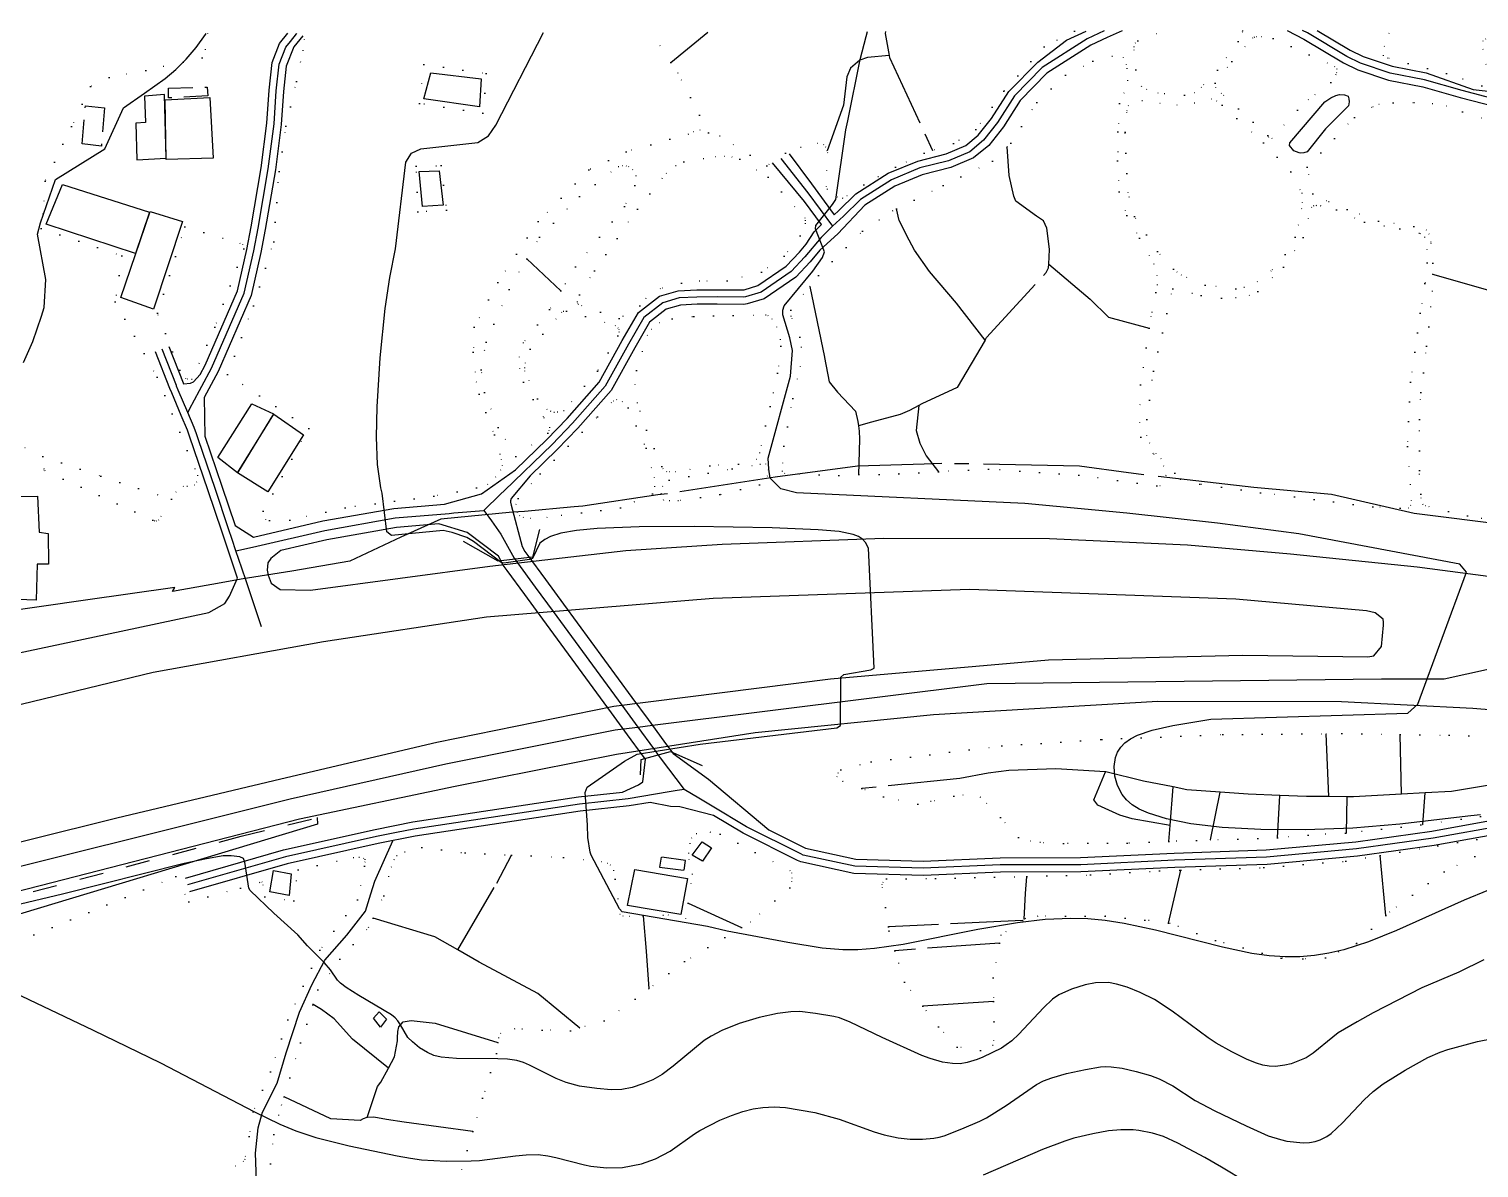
# Model space of a CAD drawing. Header units: millimetres. Extents: x 220021 to 223505, y 489325 to 491820.
# Drawn here: x 222432.2 to 222733.4, y 491581.6 to 491818.2 of the extents above; entities that cross this region are included whole.
import ezdxf

# ---------------------------------------------------------------- set-up
doc = ezdxf.new("R2010")
doc.units = ezdxf.units.MM
for name, pattern in [('15M2P5', [17.5, 15, -2.5]), ('20M3A3M3', [29, 20, -3, 3, -3]), ('5M2P5', [7.5, 5, -2.5]), ('5M5', [10, 5, -5]), ('AM4', [4, 0, -4])]:
    doc.linetypes.add(name, pattern=pattern)
for name, color, linetype in [('A0013110', 8, 'Continuous'), ('A0013112', 8, 'Continuous'), ('A0013117', 8, 'Continuous'), ('A0023210', 8, 'Continuous'), ('A0023212', 8, 'Continuous'), ('B0014111', 8, 'Continuous'), ('B0014112', 8, 'Continuous'), ('B0014116', 8, '5M2P5'), ('D0015112', 8, '15M2P5'), ('D0025111', 8, 'AM4'), ('E0052114', 8, 'Continuous'), ('F0017111', 8, 'Continuous'), ('F0017114', 8, 'Continuous'), ('F0037222', 8, 'Continuous'), ('F0037223', 8, '5M5'), ('F0047224', 8, 'Continuous'), ('G0018118', 8, '20M3A3M3')]:
    doc.layers.add(name, color=color, linetype=linetype)

msp = doc.modelspace()

# ---------------------------------------------------------------- linework, layer by layer
at = {"layer": 'A0013110'}
for points in [[(222461.249, 491752.202), (222464.167, 491744.671), (222464.265, 491744.448), (222465.727, 491744.592), (222466.357, 491744.894), (222467.699, 491746.395), (222468.759, 491748.365), (222475.459, 491763.79), (222477.421, 491772.375), (222478.303, 491777.084), (222480.386, 491789.341), (222481.577, 491798.598), (222482.056, 491805.453), (222482.68, 491811.197), (222484.214, 491815.177), (222485.911, 491817.292)], [(222489.052, 491816.739), (222487.154, 491814.462), (222485.62, 491810.483), (222485.044, 491805.187), (222484.563, 491798.302), (222483.354, 491788.899), (222481.257, 491776.556), (222480.359, 491771.765), (222478.321, 491762.85), (222471.461, 491747.055), (222468.535, 491741.617), (222468.7, 491733.576), (222472.241, 491723.201), (222474.979, 491715.036), (222478.821, 491712.65), (222493.219, 491715.99), (222507.971, 491718.605), (222518.513, 491719.493), (222526.179, 491721.644), (222533.263, 491726.635), (222539.777, 491732.939), (222543.957, 491737.287), (222550.627, 491744.83), (222555.394, 491753.438), (222558.757, 491759.273), (222563.139, 491762.683), (222567.022, 491763.789), (222570.888, 491763.99), (222575.112, 491764.01), (222580.421, 491763.971), (222580.724, 491764.017), (222583.608, 491764.862), (222589.498, 491768.915), (222592.227, 491771.815), (222593.639, 491773.507), (222595.251, 491776.053), (222596.818, 491777.545), (222593.288, 491782.332), (222586.602, 491790.367)], [(222659.262, 491817.77), (222656.167, 491816.398), (222652.752, 491814.821), (222643.62, 491808.967), (222638.061, 491803.331), (222634.585, 491797.85), (222631.539, 491794.006), (222628.398, 491791.395), (222623.661, 491789.395), (222617.744, 491787.873), (222612.022, 491785.523), (222605.835, 491781.597), (222600.179, 491775.636), (222596.482, 491772.232), (222594.473, 491769.825), (222591.462, 491766.625), (222584.912, 491762.118), (222581.376, 491761.083), (222580.639, 491760.969), (222575.108, 491761.01), (222570.972, 491760.99), (222567.518, 491760.811), (222564.521, 491759.957), (222561.063, 491757.267), (222558.006, 491751.962), (222553.093, 491743.09), (222546.163, 491735.253), (222541.903, 491730.821), (222536.281, 491725.381), (222532.303, 491720.664), (222532.223, 491720.181), (222532.194, 491719.91), (222532.353, 491719.252), (222534.605, 491710.708), (222535.18, 491709.666), (222535.779, 491708.844), (222539.467, 491703.817), (222543.198, 491698.726), (222557.438, 491679.286), (222560.787, 491674.717), (222564.057, 491670.257), (222565.216, 491668.678), (222565.428, 491668.389), (222565.971, 491667.667), (222573.336, 491662.327), (222585.84, 491651.841), (222593.184, 491648.185), (222593.507, 491648.027), (222603.913, 491645.755), (222617.95, 491645.351), (222633.896, 491646.03), (222650.612, 491646.08), (222670.099, 491647.009), (222689.186, 491647.648), (222707.787, 491649.35), (222723.624, 491651.572), (222738.437, 491654.225)], [(222590.079, 491792.233), (222594.713, 491785.985), (222599.435, 491779.565), (222600.308, 491780.399), (222603.965, 491783.963), (222610.638, 491788.197), (222616.796, 491790.727), (222622.699, 491792.245), (222626.822, 491793.985), (222629.381, 491796.114), (222632.135, 491799.59), (222635.699, 491805.209), (222641.72, 491811.313), (222647.728, 491815.817), (222651.821, 491817.749)], [(222693.53, 491817.864), (222697.039, 491816.04), (222705.238, 491811.138), (222708.22, 491809.699), (222714.576, 491807.536), (222721.701, 491806.18), (222729.505, 491803.923), (222736.732, 491802.067), (222739.571, 491801.957), (222750.192, 491803.099), (222761.517, 491804.349), (222771.991, 491806.844), (222781.091, 491809.733), (222791.93, 491813.299), (222804.297, 491818.169)], [(222699.804, 491817.881), (222706.662, 491813.782), (222709.36, 491812.481), (222715.344, 491810.444), (222722.399, 491809.1), (222732.175, 491805.592), (222737.168, 491805.053), (222739.469, 491804.963), (222749.868, 491806.081), (222761.003, 491807.311), (222771.189, 491809.736), (222780.169, 491812.587), (222790.91, 491816.121), (222796.053, 491818.147)], [(222472.881, 491698.838), (222473.799, 491700.363), (222475.466, 491704.135), (222473.747, 491709.274), (222472.198, 491713.893), (222469.399, 491722.239), (222465.52, 491733.606), (222465.098, 491734.844), (222463.789, 491737.923), (222461.812, 491742.566), (222461.393, 491743.529), (222458.451, 491751.118)], [(222464.657, 491641.822), (222485.07, 491647.674), (222504.079, 491651.897), (222511.89, 491653.478), (222546.316, 491658.658), (222555.465, 491659.668), (222558.818, 491661.195), (222559.683, 491661.798), (222560.252, 491666.483), (222559.783, 491667.123), (222556.513, 491671.583), (222553.162, 491676.154), (222538.922, 491695.594), (222535.193, 491700.683), (222531.501, 491705.716), (222530.7, 491706.814), (222529.69, 491708.645), (222523.17, 491713.56), (222517.299, 491715.377), (222508.489, 491714.635), (222494.021, 491712.07), (222484.47, 491709.855), (222482.413, 491708.221), (222481.751, 491707.312), (222481.66, 491705.766), (222481.838, 491704.735), (222482.504, 491703.06), (222484.38, 491701.772)], [(222738.763, 491651.235), (222724.096, 491648.608), (222708.133, 491646.37), (222689.374, 491644.652), (222670.221, 491644.011), (222650.688, 491643.08), (222633.964, 491643.03), (222617.97, 491642.349), (222603.547, 491642.765), (222592.513, 491645.173), (222591.856, 491645.495), (222580.51, 491651.143), (222574.342, 491654.83), (222567.386, 491656.626), (222565.462, 491656.646), (222561.242, 491657.533), (222556.856, 491656.804), (222546.704, 491655.682), (222512.41, 491650.522), (222504.701, 491648.963), (222485.81, 491644.766), (222465.483, 491638.938)]]:
    msp.add_lwpolyline(points, dxfattribs=at)
at = {"layer": 'A0013112'}
for points in [[(222484.38, 491701.772), (222490.636, 491701.587), (222527.909, 491706.63), (222556.193, 491709.858), (222576.179, 491711.191), (222609.749, 491712.396), (222644.175, 491712.333), (222672.811, 491710.996), (222694.265, 491709.147), (222720.581, 491706.489), (222747.435, 491702.897), (222778.556, 491697.246), (222811.972, 491690.313), (222839.811, 491684.097), (222881.407, 491673.527), (222912.453, 491666.883), (222967.502, 491655.391), (222969.337, 491654.978), (222973.357, 491655.993)], [(222395.819, 491640.77), (222450.408, 491654.344), (222484.489, 491662.417), (222516.885, 491670.042), (222553.695, 491677.516), (222598.66, 491683.205), (222643.982, 491687.175), (222684.355, 491688.109), (222710.296, 491687.796), (222711.578, 491687.983), (222713.119, 491689.937), (222713.569, 491694.33), (222713.58, 491694.955), (222713.488, 491695.555), (222711.861, 491696.87), (222710.006, 491697.303), (222682.899, 491699.719), (222627.554, 491701.727), (222574.316, 491699.9), (222527.218, 491696.019), (222493.366, 491690.892), (222457.991, 491684.536), (222421.635, 491675.702)], [(222381.546, 491675.97), (222387.61, 491677.754), (222418.294, 491686.072), (222448.048, 491692.404), (222469.498, 491696.954), (222472.881, 491698.838)], [(223036.167, 491614.096), (223020.31, 491617.815), (222946.252, 491635.969), (222914.288, 491645.12), (222911.343, 491646.521), (222905.07, 491648.745), (222884.566, 491654.018), (222854.306, 491660.759), (222825.001, 491665.46), (222797.113, 491670.36), (222762.566, 491674.55), (222732.121, 491677.05), (222704.854, 491678.445), (222666.686, 491678.477), (222620.062, 491675.7), (222583.013, 491671.976), (222554.251, 491667.503), (222520.687, 491660.832), (222488.397, 491654.012), (222424.413, 491637.61), (222364.366, 491622.12), (222361.254, 491621.43)]]:
    msp.add_lwpolyline(points, dxfattribs=at)
at = {"layer": 'A0013117'}
msp.add_lwpolyline([(222479.204, 491563.552), (222479.469, 491577.028), (222479.203, 491584.679), (222479.808, 491589.957), (222480.703, 491593.209), (222483.707, 491599.218), (222485.618, 491605.5), (222488.349, 491613.987), (222490.919, 491619.635), (222493.615, 491624.79), (222498.227, 491629.978), (222502.091, 491634.935), (222503.183, 491638.528), (222503.98, 491641.173), (222507.743, 491649.578)], dxfattribs=at)
at = {"layer": 'A0023210'}
for points in [[(222465.17, 491738.51), (222466.029, 491740.124), (222466.08, 491740.22), (222470.11, 491747.71), (222476.89, 491763.32), (222478.89, 491772.07), (222479.78, 491776.82), (222481.87, 491789.12), (222483.07, 491798.45), (222483.55, 491805.32), (222484.15, 491810.84), (222485.53, 491814.42), (222486.461, 491815.581), (222487.724, 491817.155), (222487.838, 491817.297)], [(222655.539, 491817.759), (222652.03, 491816.14), (222642.67, 491810.14), (222636.88, 491804.27), (222633.36, 491798.72), (222630.46, 491795.06), (222627.61, 491792.69), (222623.18, 491790.82), (222617.27, 491789.3), (222611.33, 491786.86), (222604.9, 491782.78), (222601.35, 491779.32), (222599.125, 491777.194), (222596.73, 491774.87), (222593.35, 491770.82), (222590.48, 491767.77), (222584.26, 491763.49), (222581.05, 491762.55), (222580.53, 491762.47), (222575.11, 491762.51), (222570.93, 491762.49), (222567.27, 491762.3), (222563.83, 491761.32), (222559.91, 491758.27), (222556.7, 491752.7), (222551.86, 491743.96), (222545.06, 491736.27), (222540.84, 491731.88), (222530.93, 491722.29), (222530.131, 491721.517), (222526.67, 491718.17)], [(222800.175, 491818.158), (222791.42, 491814.71), (222780.63, 491811.16), (222771.59, 491808.29), (222761.26, 491805.83), (222750.03, 491804.59), (222739.52, 491803.46), (222736.95, 491803.56), (222729.9, 491805.37), (222722.05, 491807.64), (222714.96, 491808.99), (222708.79, 491811.09), (222705.95, 491812.46), (222697.77, 491817.35), (222696.765, 491817.873)], [(222588.335, 491791.297), (222594, 491784.16), (222599.125, 491777.194)], [(222480.46, 491693.99), (222478.78, 491698.989), (222477.25, 491703.53), (222476.367, 491706.17), (222475.17, 491709.75), (222474.371, 491712.131), (222473.62, 491714.37), (222470.82, 491722.72), (222467.373, 491732.822), (222466.94, 491734.09), (222466.5, 491735.38), (222465.17, 491738.51), (222463.19, 491743.16), (222462.829, 491743.988), (222462.78, 491744.1), (222459.85, 491751.66)], [(222475.17, 491709.75), (222477.97, 491710.4), (222479.499, 491710.755), (222493.62, 491714.03), (222508.23, 491716.62), (222519.487, 491717.568), (222520.46, 491717.65), (222526.67, 491718.17), (222527.69, 491716.74), (222528.233, 491715.978), (222530.17, 491713.26), (222532.94, 491708.24), (222533.637, 491707.284), (222537.33, 491702.25), (222541.06, 491697.16), (222555.3, 491677.72), (222558.65, 491673.15), (222561.916, 491668.695), (222563.106, 491667.074), (222563.3, 491666.81), (222568.25, 491660.22)], [(222738.6, 491652.73), (222723.86, 491650.09), (222707.96, 491647.86), (222689.28, 491646.15), (222670.16, 491645.51), (222650.65, 491644.58), (222633.93, 491644.53), (222617.96, 491643.85), (222603.73, 491644.26), (222593.01, 491646.6), (222592.52, 491646.84), (222581.23, 491652.46), (222574.07, 491656.74), (222571.306, 491658.393), (222568.25, 491660.22), (222566.81, 491659.98), (222565.158, 491659.705), (222556.65, 491658.29), (222546.51, 491657.17), (222512.15, 491652), (222508.496, 491651.261), (222504.39, 491650.43), (222485.44, 491646.22), (222465.07, 491640.38)]]:
    msp.add_lwpolyline(points, dxfattribs=at)
at = {"layer": 'A0023212'}
msp.add_lwpolyline([(222753.34, 491689.01), (222735.58, 491685.17), (222726.16, 491683.13), (222713.155, 491683.13), (222631.136, 491682.131), (222561.683, 491673.495), (222558.672, 491673.12), (222555.66, 491672.746), (222553.97, 491672.51), (222518.79, 491665.44), (222486.44, 491658.21), (222410.12, 491639.19), (222361.35, 491626.42), (222359.817, 491625.987), (222351.982, 491623.774), (222246.206, 491605.137)], dxfattribs=at)
at = {"layer": 'B0014111'}
for points in [[(222515.636, 491809.055), (222526.129, 491807.843), (222525.76, 491802.018), (222514.224, 491803.695)], [(222517.371, 491788.722), (222518.229, 491781.581), (222513.932, 491781.326), (222513.217, 491788.538)], [(222439.126, 491785.837), (222457.224, 491780.11), (222454.297, 491771.541), (222435.711, 491777.604)], [(222464.044, 491778.198), (222458.016, 491760.009), (222451.218, 491762.395), (222457.362, 491780.255)], [(222475.502, 491725.958), (222471.426, 491729.197), (222478.474, 491740.302), (222482.984, 491738.224)], [(222489.2, 491733.872), (222481.802, 491722.045), (222475.503, 491725.957), (222483.041, 491738.186)], [(222423.948, 491699.883), (222424.113, 491722.03), (222428.504, 491722.065), (222428.616, 491721.091), (222433.966, 491721.139), (222434.288, 491713.679), (222436.159, 491713.356), (222436.208, 491706.984), (222433.831, 491707.034), (222433.686, 491699.529)], [(222486.666, 491642.71), (222486.209, 491638.189), (222482.213, 491638.965), (222482.944, 491643.375)]]:
    msp.add_lwpolyline(points, close=True, dxfattribs=at)
at = {"layer": 'B0014112'}
for points in [[(222454.593, 491791.028), (222460.647, 491791.372), (222460.295, 491804.598), (222456.182, 491804.252), (222456.369, 491798.757), (222454.344, 491798.632)], [(222460.665, 491791.057), (222460.474, 491803.459), (222469.718, 491803.924), (222470.458, 491791.319)], [(222573.942, 491648.06), (222572.12, 491645.306), (222569.932, 491646.592), (222571.984, 491649.337)], [(222567.601, 491634.254), (222556.529, 491636.116), (222558.02, 491643.583), (222569.002, 491641.722)]]:
    msp.add_lwpolyline(points, close=True, dxfattribs=at)
at = {"layer": 'B0014116'}
for points in [[(222461.17, 491803.859), (222461.172, 491805.895), (222469.198, 491806.07), (222469.302, 491804.319)], [(222443.907, 491802.181), (222447.844, 491801.805), (222447.22, 491793.84), (222443.191, 491794.308)], [(222568.258, 491643.422), (222568.581, 491645.436), (222563.471, 491646.166), (222563.167, 491644.042)], [(222503.769, 491612.738), (222504.891, 491614.06), (222506.461, 491612.484), (222505.191, 491610.87)]]:
    msp.add_lwpolyline(points, close=True, dxfattribs=at)
at = {"layer": 'D0015112'}
for points in [[(222565.529, 491811.216), (222573.19, 491817.533)], [(222610.099, 491817.634), (222610.042, 491817.221), (222610.87, 491812.692)], [(222610.87, 491812.692), (222606.34, 491812.235), (222604.762, 491811.719), (222602.837, 491810.037), (222602.053, 491808.249), (222601.378, 491802.343), (222597.959, 491792.871)], [(222610.87, 491812.692), (222610.948, 491812.268), (222619.881, 491792.95)], [(222644.032, 491769.34), (222644.203, 491772.397), (222644.061, 491773.576), (222643.646, 491776.782), (222642.924, 491778.308), (222641.502, 491779.263), (222637.16, 491782.382), (222636.753, 491783.425), (222635.83, 491787.751), (222635.375, 491793.708)], [(222630.778, 491753.571), (222624.886, 491761.212), (222619.257, 491767.775), (222616.096, 491772.26), (222615.021, 491774.285), (222612.925, 491778.4), (222612.367, 491780.814)], [(222542.673, 491763.782), (222535.596, 491770.41)], [(222630.778, 491753.571), (222631.072, 491754.072), (222643.478, 491767.59), (222643.99, 491768.595), (222644.032, 491769.34)], [(222644.032, 491769.34), (222652.632, 491762.03), (222656.448, 491758.328), (222664.883, 491756.017)], [(222594.381, 491764.706), (222597.426, 491749.942), (222598.383, 491744.879), (222600.154, 491742.737), (222603.854, 491738.791), (222604.327, 491736.618), (222604.462, 491735.757)], [(222748.294, 491763.958), (222746.696, 491763.222), (222745.65, 491762.899), (222744.477, 491762.633), (222742.71, 491762.545), (222736.222, 491763.625), (222723.781, 491767.182)], [(222630.778, 491753.571), (222625, 491743.727), (222617.65, 491740.334), (222616.995, 491739.976)], [(222616.995, 491739.976), (222615.065, 491738.922), (222613.177, 491738.1), (222607.185, 491736.521), (222604.462, 491735.757)], [(222616.995, 491739.976), (222616.486, 491734.776), (222617.255, 491732.149), (222618.561, 491729.512), (222621.146, 491726.218)], [(222604.462, 491735.757), (222604.642, 491734.614), (222604.673, 491732.958), (222604.506, 491725.536)], [(222702.233, 491658.743), (222701.626, 491671.794)], [(222717.287, 491659.226), (222717.041, 491671.636)], [(222655.814, 491663.87), (222645.511, 491664.466), (222635.696, 491664.148), (222631.434, 491663.605), (222625.573, 491662.506), (222605.158, 491660.393)], [(222669.234, 491652.736), (222661.378, 491654.11), (222658.758, 491654.851), (222654.237, 491656.975), (222653.356, 491658.042), (222655.814, 491663.87)], [(222669.858, 491660.728), (222663.691, 491661.95), (222655.889, 491663.866), (222655.814, 491663.87)], [(222669.234, 491652.736), (222669.858, 491660.728)], [(222679.616, 491659.665), (222672.693, 491660.166), (222669.858, 491660.728)], [(222677.606, 491649.72), (222679.616, 491659.665)], [(222692.001, 491658.99), (222685.443, 491659.244), (222679.616, 491659.665)], [(222717.287, 491659.226), (222707.315, 491658.709), (222706.042, 491658.717)], [(222722.237, 491659.482), (222717.287, 491659.226)], [(222721.703, 491652.911), (222722.237, 491659.482)], [(222737.423, 491661.306), (222736.016, 491661.16), (222727.671, 491659.764), (222722.237, 491659.482)], [(222691.523, 491650.16), (222692.001, 491658.99)], [(222702.233, 491658.743), (222697.566, 491658.774), (222692.001, 491658.99)], [(222706.042, 491658.717), (222702.233, 491658.743)], [(222705.861, 491651.149), (222706.042, 491658.717)], [(222668.977, 491649.406), (222669.234, 491652.736)], [(222521.269, 491626.872), (222529.331, 491640.776), (222532.425, 491646.586)], [(222714.049, 491634.008), (222712.879, 491646.517)], [(222638.921, 491633.27), (222639.204, 491638.578), (222639.493, 491642.162)], [(222668.914, 491632.436), (222671.426, 491643.437)], [(222569.105, 491636.628), (222580.219, 491631.577)], [(222521.269, 491626.872), (222516.489, 491629.6), (222503.653, 491633.507)], [(222559.776, 491633.993), (222560.411, 491626.653), (222560.932, 491618.828)], [(222638.571, 491633.032), (222610.716, 491631.673)], [(222546.613, 491610.665), (222537.864, 491617.828), (222525.706, 491624.339), (222521.269, 491626.872)], [(222633.79, 491628.304), (222612.077, 491626.728)], [(222506.823, 491602.295), (222499.369, 491608.379), (222495.532, 491612.562), (222492.954, 491614.54), (222491.2, 491615.566)], [(222632.548, 491616.163), (222617.878, 491615.186)], [(222506.823, 491602.295), (222508.119, 491604.685), (222508.734, 491608.001), (222508.721, 491608.647), (222508.762, 491609.917), (222509.005, 491610.889), (222509.915, 491611.938), (222511.588, 491612.225), (222516.529, 491611.666), (222529.577, 491607.636)], [(222502.414, 491592.099), (222504.588, 491598.505), (222505.258, 491599.407), (222506.823, 491602.295)], [(222502.414, 491592.099), (222502.327, 491592.095), (222501.571, 491591.81), (222500.963, 491591.484), (222494.888, 491591.791), (222485.16, 491596.395)], [(222524.346, 491589.151), (222510.084, 491591.078), (222506.471, 491591.677), (222503.824, 491592.171), (222502.414, 491592.099)]]:
    msp.add_lwpolyline(points, dxfattribs=at)
at = {"layer": 'D0025111'}
for points in [[(222469.27, 491817.246), (222468.774, 491813.964), (222468.175, 491812.185), (222456.448, 491809.567), (222448.836, 491808.123), (222444.953, 491806.229), (222440.987, 491797.92), (222435.546, 491786.592), (222435.012, 491779.796), (222434.724, 491776.728), (222451.473, 491771.044), (222450.093, 491761.519), (222458.807, 491745.824), (222467.165, 491725.479), (222467.028, 491724.097), (222466.561, 491723.428), (222465.077, 491723.125), (222464.281, 491723.21), (222462.733, 491722.065), (222461.763, 491720.479)], [(222573.36, 491796.624), (222571.605, 491797.148), (222570.204, 491796.827), (222569.146, 491796.317), (222565.306, 491795.278), (222556.232, 491792.65), (222548.505, 491788.9), (222537.953, 491778.215), (222529.553, 491765.527), (222524.675, 491756.206), (222524.457, 491751.05), (222525.08, 491744.915), (222525.658, 491742.321), (222528.843, 491733.859), (222530.261, 491728.828), (222530.467, 491727.609), (222530.204, 491726.639), (222529.143, 491725.151), (222527.501, 491723.604), (222525.165, 491722.844), (222516.256, 491721.115), (222497.841, 491718.746), (222486.378, 491716.129), (222482.115, 491716.012), (222481.397, 491716.225), (222480.825, 491718.05), (222490.303, 491735.204), (222473.404, 491746.407), (222478.812, 491760.693), (222483.018, 491773.98), (222484.114, 491788.571), (222485.555, 491798.014), (222487.717, 491807.286), (222489.122, 491813.665), (222489.388, 491815.888), (222489.256, 491817.301)], [(222573.36, 491796.624), (222567.001, 491808.953), (222565.529, 491811.216), (222561.441, 491817.5)], [(222649.385, 491817.743), (222643.088, 491814.475), (222634.678, 491805.235), (222628.852, 491797.284), (222624.248, 491794.379), (222619.881, 491792.95), (222618.143, 491792.382), (222612.207, 491789.464), (222605.582, 491785.803), (222601.286, 491782.98), (222600.127, 491783.256), (222598.071, 491784.845), (222597.836, 491785.458), (222597.898, 491788.752), (222598.106, 491792.449), (222597.959, 491792.871), (222597.692, 491793.635), (222597.292, 491794.136), (222596.009, 491794.406), (222592.553, 491793.56), (222589.32, 491792.369), (222585.459, 491789.754), (222575.748, 491795.911), (222573.36, 491796.624)], [(222684.242, 491817.839), (222684.261, 491817.598), (222683.347, 491815.575), (222679.09, 491809.597), (222675.734, 491806.054), (222674.397, 491804.925), (222672.193, 491804.393), (222666.778, 491804.834), (222664.408, 491805.591), (222663.338, 491806.171), (222662.086, 491809.671), (222661.74, 491814.422), (222661.991, 491815.226), (222662.533, 491815.678), (222667.783, 491817.793)], [(222745.994, 491818.009), (222734.826, 491816.126), (222734.178, 491815.712), (222734.216, 491813.997), (222734.835, 491810.853), (222735.998, 491810.141), (222737.205, 491808.817), (222737.483, 491807.742), (222737.329, 491806.809), (222736.923, 491806.22), (222735.753, 491806.07), (222733.962, 491806.392), (222726.653, 491808.954), (222714.448, 491812.129), (222713.552, 491812.615), (222713.717, 491814.529), (222714.671, 491817.237), (222716.142, 491817.926)], [(222635.375, 491793.708), (222636.161, 491794.485), (222641.521, 491802.908), (222647.476, 491808.588), (222653.184, 491811.47), (222657.172, 491812.5), (222659.452, 491812.28), (222660.085, 491810.895), (222660.253, 491810.028), (222660.373, 491807.515), (222659.669, 491804.939), (222658.729, 491802.664), (222658.382, 491796.796), (222658.318, 491790.794), (222658.653, 491784.382), (222660.228, 491779.421), (222662.838, 491774.723), (222665.807, 491769.442), (222666.439, 491767.057), (222666.554, 491765.085), (222666.261, 491763.424), (222665.257, 491758.48), (222664.883, 491756.017), (222663.1, 491744.274), (222662.868, 491736.453), (222663.146, 491733.364), (222665.822, 491729.875), (222667.876, 491727.434), (222668.309, 491725.477), (222667.19, 491723.298), (222666.439, 491723.302), (222650.273, 491725.505), (222631.468, 491726.754), (222621.146, 491726.218), (222612.878, 491725.789), (222604.506, 491725.536), (222600.423, 491725.412), (222589.158, 491725.816), (222588.718, 491726.272), (222588.777, 491727.984), (222589.007, 491731.493), (222590.843, 491741.436), (222592.443, 491747.992), (222592.663, 491752.043), (222592.328, 491754.171), (222590.504, 491758.475), (222590.46, 491759.785), (222594.381, 491764.706), (222596.169, 491766.95), (222605.349, 491776.199), (222611.573, 491780.419), (222612.367, 491780.814), (222622.109, 491785.66), (222632.331, 491790.699), (222635.375, 491793.708)], [(222746.083, 491714.346), (222731.037, 491717.031), (222722.354, 491719.1), (222721.78, 491719.362), (222721.38, 491720.696), (222721.295, 491721.566), (222721.022, 491726.468), (222721.045, 491737.09), (222721.344, 491742.687), (222722.521, 491752.262), (222723.736, 491763.651), (222723.781, 491767.182), (222723.81, 491769.508), (222723.444, 491773.842), (222723.067, 491775.571), (222722.527, 491776.399), (222719.842, 491777.174), (222712.5, 491778.226), (222706.047, 491780.691), (222701.733, 491782.451), (222698.873, 491783.918), (222697.725, 491789.462), (222707.524, 491799.8), (222711.326, 491802.064), (222712.593, 491802.524), (222715.576, 491802.806), (222719.926, 491802.902), (222723.705, 491802.688), (222726.561, 491802.23), (222729.998, 491800.971), (222733.974, 491799.721)], [(222542.673, 491763.782), (222540.329, 491759.914), (222534.847, 491753.027), (222533.979, 491750.09), (222534.034, 491747.718), (222534.895, 491744.805), (222539.097, 491737.441), (222540.281, 491735.437), (222540.189, 491734.788), (222539.926, 491734.192), (222533.325, 491729.388), (222529.64, 491735.369), (222526.793, 491742.698), (222526.132, 491747.371), (222527.123, 491753.126), (222531.922, 491764.086), (222535.596, 491770.41), (222538.227, 491774.938), (222546.543, 491783.388), (222554.583, 491789.617), (222555.449, 491789.805), (222556.223, 491789.742), (222556.73, 491789.578), (222557.552, 491788.981), (222558.218, 491787.721), (222558.03, 491785.672), (222555.874, 491781.316), (222545.708, 491768.792), (222542.673, 491763.782)], [(222435.056, 491729.346), (222428.314, 491732.675)], [(222461.763, 491720.479), (222459.16, 491716.222), (222458.653, 491715.966), (222458.36, 491715.973), (222457.913, 491716.138), (222435.345, 491726.508), (222435.288, 491726.796), (222435.056, 491729.346)], [(222435.056, 491729.346), (222447.125, 491725.286), (222461.763, 491720.479)], [(222697.927, 491650.704), (222691.523, 491650.16), (222677.606, 491649.72), (222674.721, 491649.63), (222668.977, 491649.406), (222660.338, 491649.069), (222647.115, 491649.004), (222642.297, 491649.182), (222640.24, 491649.465), (222637.746, 491650.244), (222633.986, 491654.364), (222629.898, 491658.578), (222626.254, 491659.064), (222624.268, 491658.837), (222619.574, 491657.712), (222616.812, 491657.152), (222609.719, 491658.651), (222605.158, 491660.393), (222601.226, 491661.895), (222600.017, 491662.846), (222600.249, 491663.63), (222600.835, 491664.319), (222607.125, 491665.951), (222634.262, 491669.267), (222655.041, 491670.61), (222680.169, 491671.623), (222701.626, 491671.794), (222704.94, 491671.82), (222717.041, 491671.636), (222727.22, 491671.481), (222740.8, 491671.041)], [(222733.734, 491654.599), (222721.703, 491652.911), (222721.324, 491652.858), (222705.861, 491651.149), (222705.669, 491651.128), (222697.927, 491650.704)], [(222485.16, 491596.395), (222488.582, 491607.569), (222491.2, 491615.566), (222492.189, 491618.589), (222496.766, 491624.964), (222502.727, 491631.564), (222503.653, 491633.507), (222505.859, 491638.136), (222507.438, 491644.065), (222508.06, 491645.617), (222508.53, 491646.474), (222510.199, 491647.253), (222513.777, 491648.161), (222522.789, 491647.02), (222532.425, 491646.586), (222543.203, 491646.1), (222551.074, 491645.27), (222552.256, 491644.935), (222552.921, 491644.557), (222553.582, 491643.424), (222553.963, 491641.609), (222554.892, 491634.346), (222555.515, 491634.002), (222556.851, 491633.902), (222559.776, 491633.993), (222564.941, 491634.153), (222568.602, 491633.399), (222569.105, 491636.628), (222570.034, 491642.586), (222569.343, 491645.634), (222569.237, 491646.92), (222569.509, 491648.933), (222569.828, 491650.094), (222570.777, 491651.079), (222573.616, 491651.388), (222575.781, 491650.954), (222590.237, 491643.398), (222590.596, 491642.895), (222590.666, 491641.879), (222590.602, 491641.126), (222590.217, 491639.774), (222582.04, 491632.67), (222580.219, 491631.577), (222568.362, 491624.463), (222560.932, 491618.828), (222558.115, 491616.691), (222551.678, 491612.132), (222546.613, 491610.665), (222544.678, 491610.104), (222538.778, 491610.242), (222533.081, 491610.477), (222530.17, 491609.605), (222529.718, 491608.667), (222529.577, 491607.636), (222529.266, 491605.373), (222526.396, 491596.109), (222524.346, 491589.151), (222521.752, 491580.347)], [(222714.049, 491634.008), (222707.959, 491628.236), (222701.531, 491625.211), (222696.77, 491625.03), (222692.326, 491625.192), (222678.628, 491628.839), (222669.266, 491632.389), (222668.914, 491632.436), (222663.963, 491633.091), (222655.717, 491633.892), (222641.725, 491633.878), (222639.164, 491633.435), (222638.921, 491633.27), (222638.571, 491633.032), (222634.097, 491629.992), (222633.79, 491628.304), (222632.479, 491621.103), (222632.548, 491616.163), (222632.608, 491611.841), (222632.568, 491608.175), (222632.459, 491607.065), (222629.871, 491605.968), (222625.001, 491606.719), (222621.131, 491610.944), (222617.878, 491615.186), (222614.054, 491620.172), (222612.077, 491626.728), (222610.85, 491630.799), (222610.716, 491631.673), (222609.38, 491640.389), (222609.543, 491640.896), (222610.297, 491641.62), (222620.458, 491641.717), (222639.493, 491642.162), (222652.696, 491642.463), (222667.037, 491643.297), (222671.426, 491643.437), (222688.722, 491643.988), (222705.735, 491645.311), (222712.879, 491646.517), (222724.857, 491648.539), (222737.272, 491650.559)], [(222736.25, 491648.1), (222726.167, 491643.141), (222714.865, 491634.781), (222714.049, 491634.008)], [(222425.617, 491626.887), (222462.702, 491642.126), (222465.347, 491636.849), (222476.135, 491639.746), (222480.568, 491641.058), (222480.746, 491640.423), (222481.166, 491637.903), (222487.162, 491637.117), (222488.062, 491643.514), (222499.537, 491646.059), (222500.719, 491646.138), (222501.685, 491645.978), (222501.905, 491645.72), (222501.973, 491645.202), (222501.875, 491644.281), (222500.411, 491637.321), (222492.584, 491626.832), (222485.911, 491612.341), (222482.33, 491601.531), (222478.733, 491593.231), (222477.89, 491588.106), (222476.99, 491583.397), (222476.718, 491583.009), (222475.101, 491581.99), (222471.866, 491580.885)], [(222484.638, 491571.342), (222482.372, 491582.452), (222483.018, 491588.546), (222484.631, 491594.668), (222485.16, 491596.395)]]:
    msp.add_lwpolyline(points, dxfattribs=at)
for points in [[(222695.685, 491801.299), (222690.446, 491795.436), (222689.709, 491795.649), (222689.519, 491796.077), (222679.928, 491804.751), (222678.735, 491806.002), (222678.585, 491806.89), (222682.028, 491811.421), (222686.337, 491816.259), (222686.72, 491816.508), (222687.154, 491816.593), (222688.214, 491816.603), (222690.672, 491816.226), (222703.395, 491810.415), (222703.833, 491809.937), (222703.853, 491809.147), (222703.647, 491808.699), (222702.645, 491807.045), (222698.003, 491803.498)], [(222527.175, 491808.95), (222526.484, 491800.711), (222513.307, 491802.681), (222514.191, 491810.784)], [(222690.227, 491767.924), (222687.399, 491765.728), (222684.672, 491764.489), (222682.873, 491764.207), (222676.484, 491764.964), (222671.61, 491767.062), (222670.684, 491767.661), (222669.946, 491768.307), (222666.627, 491771.969), (222661.805, 491779.224), (222660.502, 491784.179), (222660.215, 491788.162), (222660.005, 491792.4), (222659.874, 491796.746), (222660.264, 491801.16), (222660.484, 491802.212), (222663.375, 491803.31), (222667.066, 491802.781), (222670.604, 491802.411), (222674.247, 491802.838), (222677.748, 491803.681), (222678.873, 491803.242), (222680.071, 491802.358), (222688.66, 491794.533), (222694.319, 491788.497), (222696.597, 491784.112), (222696.692, 491782.139), (222696.565, 491780.903), (222695.892, 491777.523), (222695.203, 491774.927), (222693.144, 491771.336)], [(222554.762, 491758.016), (222546.308, 491760.943), (222546.171, 491761.166), (222546.091, 491761.536), (222546.55, 491762.975), (222549.634, 491767.961), (222558.596, 491780.758), (222564.562, 491788.178), (222566.501, 491789.793), (222568.211, 491790.58), (222574.694, 491791.704), (222576.567, 491791.737), (222578.178, 491791.61), (222579.824, 491791.156), (222585.718, 491787.396), (222593.364, 491778.959), (222593.43, 491778.441), (222593.421, 491777.814), (222592.375, 491775.181), (222589.028, 491770.973), (222584.342, 491767.629), (222577.183, 491765.877), (222571.521, 491765.792), (222567.75, 491765.402), (222563.394, 491764.265), (222560.308, 491762.233), (222559.054, 491760.692)], [(222517.826, 491789.79), (222518.875, 491780.532), (222512.936, 491780.177), (222512.597, 491789.675)], [(222719.156, 491744.847), (222718.519, 491731.466), (222719.099, 491723.624), (222719.324, 491720.303), (222719.252, 491719.278), (222718.764, 491718.61), (222716.994, 491718.639), (222711.338, 491718.889), (222688.032, 491721.861), (222675.407, 491723.623), (222671.336, 491724.626), (222670.221, 491725.941), (222666.362, 491730.011), (222664.995, 491732.148), (222664.379, 491733.734), (222664.375, 491737.046), (222665.747, 491747.11), (222669.778, 491764.233), (222675.7, 491762.838), (222679.934, 491762.265), (222682.844, 491762.391), (222685.654, 491762.833), (222687.424, 491763.649), (222692.789, 491768.676), (222696.884, 491774.837), (222698.601, 491781.066), (222699.038, 491781.461), (222699.513, 491781.548), (222700.432, 491781.491), (222703.788, 491780.579), (222709.622, 491778.033), (222716.938, 491776.676), (222721.151, 491775.709), (222722.077, 491774.992), (222722.533, 491772.453), (222722.646, 491769.605), (222722.177, 491765.291), (222721.211, 491759.146)], [(222475.959, 491773.655), (222476.527, 491773.496), (222476.806, 491772.533), (222470.775, 491756.257), (222466.06, 491745.388), (222465.121, 491745.405), (222464.78, 491745.574), (222463.475, 491747.28), (222458.842, 491759.168), (222464.547, 491777.109)], [(222550.243, 491747.09), (222543.316, 491738.889), (222542.019, 491738.573), (222541.316, 491738.497), (222540.617, 491738.711), (222539.846, 491739.111), (222537.783, 491741.341), (222535.199, 491747.065), (222535.165, 491747.751), (222535.302, 491748.738), (222536.263, 491751.639), (222542.773, 491759.266), (222543.174, 491759.536), (222543.861, 491759.591), (222553.921, 491756.595), (222554.488, 491756.104), (222554.693, 491755.78), (222554.761, 491755.242), (222554.529, 491754.439)], [(222573.578, 491727.468), (222566.5, 491726.159), (222565.312, 491726.161), (222564.706, 491726.195), (222563.885, 491726.799), (222563.631, 491727.285), (222560.473, 491734.853), (222558.581, 491740.466), (222558.07, 491744.251), (222558.394, 491747.224), (222560.601, 491754.478), (222561.469, 491755.791), (222563.06, 491757.193), (222565.812, 491757.976), (222570.285, 491758.47), (222585.198, 491758.819), (222585.669, 491758.635), (222586.463, 491757.974), (222587.427, 491756.315), (222588.243, 491753.732), (222588.358, 491752.277), (222587.667, 491746.663), (222586.121, 491739.735), (222583.932, 491730.192), (222583.404, 491728.77), (222579.579, 491727.816)], [(222560.359, 491731.077), (222562.023, 491725.036), (222562.14, 491723.192), (222561.694, 491721.608), (222555.054, 491718.68), (222539.825, 491716.741), (222536.377, 491716.491), (222534.91, 491716.71), (222534.162, 491717.048), (222533.629, 491717.746), (222533.339, 491719.377), (222533.788, 491720.629), (222538.333, 491725.757), (222550.244, 491737.583), (222553.564, 491740.926), (222554.196, 491741.206), (222555.422, 491740.768), (222556.641, 491739.482)], [(222567.077, 491720.176), (222565.265, 491720.173), (222564.038, 491720.261), (222563.504, 491721.67), (222563.794, 491723.153), (222565.182, 491724.456), (222578.266, 491726.827), (222584.012, 491727.754), (222585.147, 491727.866), (222585.753, 491726.605), (222585.591, 491725.36), (222583.948, 491723.471), (222575.714, 491721.458)]]:
    msp.add_lwpolyline(points, close=True, dxfattribs=at)
at = {"layer": 'E0052114'}
msp.add_lwpolyline([(222701.523, 491797.436), (222697.692, 491792.642), (222697.034, 491792.444), (222696.372, 491792.389), (222696.037, 491792.435), (222694.93, 491792.896), (222694.001, 491793.95), (222694.121, 491794.517), (222701.365, 491803.019), (222702.614, 491803.84), (222703.669, 491804.372), (222704.392, 491804.534), (222705.433, 491804.503), (222706.239, 491804.232), (222706.372, 491803.634), (222706.4, 491803.052), (222706.318, 491802.215)], close=True, dxfattribs=at)
at = {"layer": 'F0017111'}
for points, elevation in [([(222431.033, 491748.897), (222432.935, 491753.278), (222434.791, 491758.533), (222435.326, 491760.352), (222435.651, 491766.157), (222433.966, 491775.583), (222434.528, 491777.939), (222437.672, 491786.916), (222447.918, 491793.249), (222451.815, 491801.772), (222456.187, 491804.837), (222460.476, 491807.916), (222462.667, 491809.768), (222464.82, 491811.904), (222466.886, 491814.343), (222468.826, 491817.023), (222468.961, 491817.245)], 55), ([(222733.694, 491654.92), (222731.674, 491654.719), (222716.934, 491652.988), (222707.191, 491652.185), (222697.359, 491651.821), (222688.092, 491651.895), (222680.032, 491652.347), (222673.514, 491653.107), (222668.469, 491654.102), (222664.71, 491655.261), (222662.813, 491656.111), (222661.32, 491657.034), (222660.157, 491658.048), (222659.255, 491659.163), (222658.286, 491661.022), (222657.734, 491663.007), (222657.596, 491664.981), (222657.883, 491666.824), (222658.324, 491667.951), (222658.976, 491668.986), (222659.855, 491669.924), (222660.997, 491670.766), (222662.475, 491671.526), (222665.525, 491672.559), (222669.831, 491673.527), (222677.678, 491674.784), (222718.588, 491676.061), (222720.666, 491677.907), (222730.828, 491705.365), (222729.442, 491706.98), (222695.941, 491713.313), (222679.078, 491715.536), (222660.261, 491717.628), (222639.035, 491719.59), (222591.589, 491721.831), (222588.393, 491722.63), (222586.129, 491724.891), (222585.863, 491726.754), (222585.73, 491729.016), (222590.391, 491746.045), (222590.79, 491751.367), (222590.257, 491754.028), (222588.793, 491758.817), (222588.793, 491759.749), (222589.059, 491760.68), (222595.012, 491767.879), (222596.983, 491770.698), (222597.419, 491771.896), (222595.566, 491776.689), (222595.639, 491777.331), (222599.114, 491781.706), (222599.78, 491782.752), (222601.868, 491797.255), (222602.253, 491799.063), (222604.847, 491811.823), (222606.067, 491816.579), (222606.398, 491817.624)], 45), ([(222734.383, 491624.826), (222729.218, 491622.27), (222721.545, 491619.006), (222711.395, 491613.835), (222708.069, 491611.977), (222704.177, 491609.634), (222703.014, 491608.78), (222698.979, 491605.416), (222697.478, 491604.444), (222694.381, 491603.255), (222693.093, 491602.943), (222691.146, 491602.667), (222689.839, 491602.719), (222688.514, 491602.955), (222687.178, 491603.356), (222685.235, 491604.159), (222682.039, 491605.715), (222678.822, 491607.487), (222677.157, 491608.616), (222669.663, 491614.174), (222666.007, 491616.556), (222663.022, 491618.068), (222660.302, 491619.136), (222658.095, 491619.77), (222656.419, 491620.102), (222653.752, 491620.064), (222651.583, 491619.651), (222648.741, 491618.77), (222646.088, 491617.564), (222644.831, 491616.629), (222642.94, 491614.878), (222637.78, 491609.362), (222636.327, 491608.027), (222635.179, 491607.153), (222634.182, 491606.498), (222630.297, 491604.58), (222629.139, 491604.122), (222627.102, 491603.525), (222625.587, 491603.258), (222624.04, 491603.296), (222621.975, 491603.592), (222619.401, 491604.308), (222617.658, 491604.937), (222609.38, 491608.673), (222602.748, 491611.912), (222600.549, 491612.784), (222599.394, 491613.084), (222595.563, 491613.698), (222592.292, 491614.069), (222590.449, 491614.011), (222587.682, 491613.684), (222583.848, 491612.866), (222579.717, 491611.627), (222576.122, 491610.124), (222573.855, 491608.995), (222572.402, 491608.047), (222566.018, 491602.713), (222563.735, 491601.035), (222561.787, 491599.931), (222559.685, 491599.043), (222557.49, 491598.326), (222555.308, 491597.895), (222553.106, 491597.832), (222550.121, 491598.07), (222546.536, 491598.609), (222543.74, 491599.345), (222541.665, 491600.177), (222536.149, 491602.941), (222534.888, 491603.498), (222533.547, 491603.918), (222531.587, 491604.172), (222529.597, 491604.274), (222520.961, 491604.346), (222517.81, 491604.628), (222516.296, 491604.96), (222514.933, 491605.581), (222513.298, 491606.574), (222511.831, 491607.763), (222510.858, 491608.725), (222509.365, 491611.304), (222508.816, 491612.138), (222508.217, 491612.815), (222507.461, 491613.416), (222500.666, 491617.418), (222498.085, 491619.057), (222496.863, 491619.978), (222496.24, 491620.632), (222494.806, 491622.784), (222493.491, 491624.274), (222490.025, 491627.752), (222487.986, 491629.988), (222483.043, 491634.523), (222478.108, 491639.257), (222477.835, 491639.695), (222477.023, 491645.082), (222476.703, 491645.863), (222475.933, 491646.253), (222474.19, 491646.458), (222472.533, 491646.43), (222469.043, 491645.815), (222464.424, 491644.817), (222439.135, 491638.454), (222420.182, 491633.939)], 55), ([(222426.097, 491619.419), (222445.501, 491610.229), (222459.47, 491603.412), (222479.049, 491593.253), (222484.266, 491590.704), (222487.603, 491589.337), (222491.776, 491587.894), (222498.697, 491586.223), (222508.648, 491584.151), (222511.457, 491583.61), (222513.698, 491583.313), (222518.862, 491583.024), (222524.01, 491583.066), (222525.752, 491583.175), (222533.227, 491584.145), (222535.419, 491584.328), (222537.936, 491584.383), (222539.943, 491584.137), (222541.59, 491583.8), (222547.578, 491582.228), (222548.897, 491581.982), (222552.128, 491581.628), (222555.436, 491581.679), (222559.395, 491582.433), (222562.343, 491583.495), (222565.344, 491585.062), (222570.452, 491588.714), (222571.54, 491589.379), (222575.717, 491591.504), (222578.137, 491592.492), (222580.489, 491593.301), (222582.582, 491593.855), (222584.611, 491594.188), (222586.96, 491594.297), (222589.311, 491594.166), (222595.429, 491593.108), (222600.457, 491591.746), (222607.732, 491589.095), (222609.816, 491588.477), (222612.753, 491587.873), (222615.25, 491587.603), (222617.79, 491587.557), (222620.144, 491587.766), (222621.22, 491587.983), (222622.275, 491588.289), (222625.965, 491589.726), (222629.711, 491591.333), (222631.06, 491592.042), (222635.17, 491594.583), (222641.484, 491598.912), (222642.956, 491599.709), (222644.638, 491600.343), (222647.723, 491601.207), (222651.633, 491602.06), (222654.769, 491602.573), (222655.91, 491602.655), (222657.014, 491602.638), (222659.258, 491602.348), (222662.201, 491601.653), (222665.168, 491600.784), (222666.934, 491600.144), (222669.772, 491598.627), (222674.46, 491595.596), (222678.54, 491593.48), (222685.062, 491590.328), (222689.62, 491588.303), (222692.161, 491587.494), (222693.5, 491587.186), (222696.88, 491586.794), (222698.181, 491586.881), (222699.365, 491587.106), (222700.412, 491587.447), (222701.761, 491588.152), (222702.688, 491588.784), (222705.079, 491590.944), (222709.538, 491595.751), (222711.401, 491597.45), (222713.51, 491599.088), (222718.093, 491601.899), (222722.787, 491604.523), (222725.362, 491605.659), (222726.9, 491606.201), (222733.12, 491607.865), (222736.246, 491608.487)], 60), ([(222689.996, 491575.703), (222679.907, 491581.795), (222676.452, 491583.775), (222670.827, 491586.775), (222667.879, 491588.122), (222665.604, 491588.843), (222662.705, 491589.411), (222661.552, 491589.535), (222658.99, 491589.528), (222656.408, 491589.323), (222653.149, 491588.714), (222649.2, 491587.765), (222647.33, 491587.185), (222642.744, 491585.427), (222630.386, 491580.081)], 65)]:
    msp.add_lwpolyline(points, dxfattribs=dict(at, elevation=elevation))
at = {"layer": 'F0017114', "elevation": 50}
msp.add_lwpolyline([(222735.349, 491639.285), (222730.312, 491637.237), (222716.256, 491630.91), (222710.459, 491628.569), (222705.338, 491626.92), (222702.211, 491626.191), (222699.2, 491625.719), (222696.205, 491625.476), (222693.12, 491625.458), (222689.835, 491625.681), (222686.243, 491626.17), (222680.112, 491627.426), (222666.171, 491630.965), (222659.661, 491632.396), (222655.768, 491633.01), (222652.137, 491633.35), (222648.625, 491633.443), (222643.273, 491633.187), (222637.561, 491632.53), (222629.27, 491631.131), (222613.769, 491628.041), (222607.805, 491627.149), (222604.346, 491626.887), (222601.246, 491626.883), (222596.98, 491627.251), (222589.815, 491628.41), (222577.223, 491630.795), (222573.137, 491631.727), (222555.365, 491634.789), (222554.837, 491635.404), (222548.977, 491646.55), (222548.779, 491647.185), (222548.279, 491650.269), (222548.177, 491652.835), (222547.729, 491659.598), (222548.153, 491660.7), (222555.874, 491666.125), (222558.504, 491667.565), (222571.569, 491669.6), (222599.99, 491672.99), (222600.753, 491673.499), (222600.794, 491683.565), (222601.473, 491684.074), (222607.072, 491685.091), (222607.751, 491685.43), (222606.604, 491710.355), (222605.973, 491711.503), (222605.306, 491712.183), (222604.465, 491712.737), (222603.409, 491713.179), (222600.455, 491713.793), (222596.086, 491714.17), (222586.535, 491714.541), (222570.388, 491714.825), (222558.926, 491714.788), (222550.172, 491714.441), (222545.914, 491714.015), (222542.68, 491713.427), (222540.525, 491712.767), (222539.354, 491712.14), (222538.269, 491711.349), (222536.743, 491708.212), (222536.127, 491707.948), (222530.845, 491707.244), (222530.287, 491707.391), (222524.506, 491711.73), (222523.127, 491712.521), (222520.069, 491713.595), (222518.178, 491714.021), (222507.443, 491712.985), (222506.528, 491713.717), (222505.525, 491721.739), (222505.235, 491722.883), (222504.588, 491727.694), (222504.373, 491733.38), (222504.491, 491739.704), (222505.115, 491749.86), (222506.182, 491760.097), (222507.141, 491766.567), (222508.305, 491772.499), (222510.457, 491790.479), (222511.642, 491792.403), (222513.568, 491793.291), (222525.419, 491794.623), (222527.641, 491795.955), (222529.123, 491798.175), (222539.08, 491817.439)], dxfattribs=at)
at = {"layer": 'F0037222'}
msp.add_lwpolyline([(222492.012, 491654.36), (222492.1, 491653.031), (222420.516, 491631.379)], dxfattribs=at)
at = {"layer": 'F0037223'}
msp.add_lwpolyline([(222424.394, 491688.117), (222411.062, 491684.455), (222385.952, 491678.123), (222380.741, 491676.564), (222376.76, 491671.68), (222376.451, 491669.685), (222376.855, 491667.854), (222377.42, 491666.967), (222380.535, 491665.874), (222384.474, 491665.37), (222389.009, 491665.914), (222395.11, 491641.729), (222357.232, 491631.702), (222352.923, 491626.901), (222352.481, 491624.881), (222352.686, 491623.309), (222353.115, 491622.227), (222356.617, 491620.652), (222360.926, 491620.262), (222364.734, 491620.764), (222394.637, 491629.002), (222433.055, 491638.995), (222476.254, 491650.506), (222492.012, 491654.36)], dxfattribs=at)
at = {"layer": 'F0047224'}
for points in [[(222538.228, 491714.204), (222536.76, 491708.487), (222529.659, 491707.659), (222522.428, 491711.748)], [(222559.205, 491663.267), (222559.365, 491666.418), (222565.423, 491668.127), (222572.002, 491665.222)]]:
    msp.add_lwpolyline(points, dxfattribs=at)
at = {"layer": 'G0018118'}
msp.add_lwpolyline([(222739.24, 491715.144), (222719.936, 491717.536), (222702.759, 491721.457), (222686.609, 491722.93), (222663.216, 491725.646), (222660.608, 491725.997), (222650.44, 491727.389), (222621.789, 491727.93), (222618.113, 491727.788), (222604.271, 491727.358), (222587.16, 491725.109), (222564.795, 491721.655), (222562.795, 491721.384), (222547.217, 491719.031), (222545.394, 491718.901), (222535.092, 491717.937), (222532.634, 491717.787), (222517.694, 491716.372), (222509.435, 491712.587), (222498.811, 491707.66), (222486.776, 491705.579), (222476.26, 491703.875), (222472.069, 491703.164), (222462.007, 491701.305), (222462.47, 491702.186), (222443.881, 491699.52), (222416.4, 491695.553)], dxfattribs=at)

doc.saveas('drawing.dxf')
